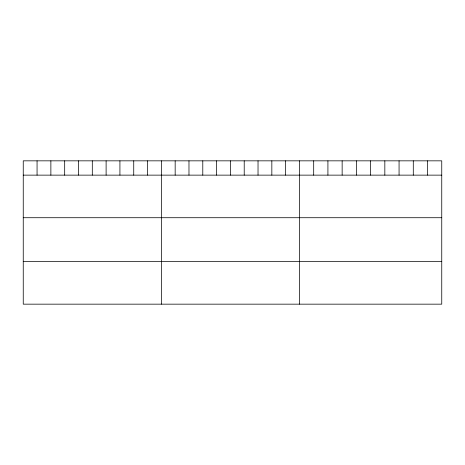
<?xml version="1.0" encoding="UTF-8"?>
<svg xmlns="http://www.w3.org/2000/svg" width="465" height="465" viewBox="0 0 465 465"><rect width="100%" height="100%" fill="white"/><g stroke="black" fill="none" stroke-linecap="round" stroke-linejoin="round"><path stroke-width="0.7" d="M441.75 175.136L441.75 304.162L23.25 304.162L23.25 160.838L441.75 160.838L441.75 175.136L23.25 175.136M23.25 217.719L441.75 217.719M23.25 261.586L441.75 261.586M427.521 160.838L427.521 175.136M413.292 160.838L413.292 175.136M399.063 160.838L399.063 175.136M384.834 160.838L384.834 175.136M370.605 160.838L370.605 175.136M356.376 160.838L356.376 175.136M342.147 160.838L342.147 175.136M327.918 160.838L327.918 175.136M313.689 160.838L313.689 175.136M299.46 160.838L299.46 304.162M285.65 160.838L285.65 175.136M271.839 160.838L271.839 175.136M258.029 160.838L258.029 175.136M244.218 160.838L244.218 175.136M230.407 160.838L230.407 175.136M216.597 160.838L216.597 175.136M202.787 160.838L202.787 175.136M188.976 160.838L188.976 175.136M175.166 160.838L175.166 175.136M161.355 160.838L161.355 304.162M147.544 160.838L147.544 175.136M133.734 160.838L133.734 175.136M119.924 160.838L119.924 175.136M106.113 160.838L106.113 175.136M92.303 160.838L92.303 175.136M78.492 160.838L78.492 175.136M64.681 160.838L64.681 175.136M50.871 160.838L50.871 175.136M37.061 160.838L37.061 175.136"/></g></svg>
